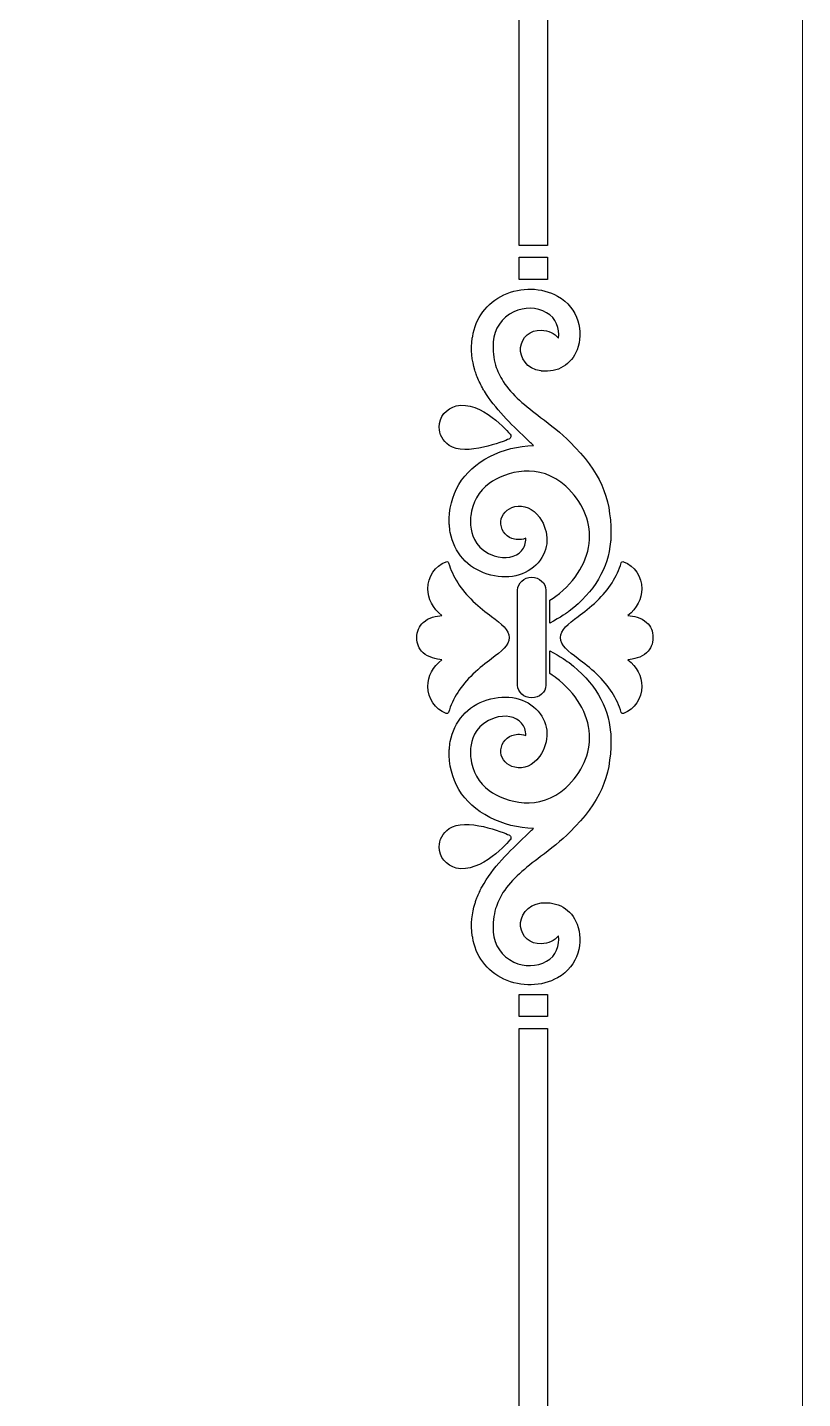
# Model space of a CAD drawing. Header units: millimetres. Extents: x -104 to 608, y -149 to 152.
# Drawn here: x 84.95 to 111.1, y 50.11 to 96.33 of the extents above; entities that cross this region are included whole.
import ezdxf

# ---------------------------------------------------------------- set-up
doc = ezdxf.new("R2010")
doc.units = ezdxf.units.MM
doc.header["$MEASUREMENT"] = 0
doc.layers.add('layer 1', color=7, linetype='Continuous')

msp = doc.modelspace()

# ---------------------------------------------------------------- linework, layer by layer
at = {"layer": 'layer 1', "color": 250, "lineweight": 20}
msp.add_open_spline([(111.1035, 148.0591), (111.1035, 148.0591), (103.1622, 148.0591), (103.1622, 148.0591), (103.1622, 148.0591), (103.1622, 148.0591), (103.1622, 144.1262), (103.1622, 144.1262), (103.1622, 144.1262), (103.1622, 144.1262), (111.1035, 144.1262), (111.1035, 144.1262), (111.1035, 144.1262), (111.1035, 144.1262), (111.1035, -0.7195), (111.1035, -0.7195), (111.1035, -0.7195), (111.1035, -0.7195), (16.1756, -0.8159), (16.1756, -0.8159), (16.1756, -0.8159), (15.6256, -0.8164), (15.1756, -0.3667), (15.1756, 0.1841), (15.1756, 0.1841), (15.1756, 0.1841), (15.1756, 3.0663), (15.1756, 3.0663), (15.1756, 3.0663), (15.1756, 3.0663), (-2.8885, 3.0663), (-2.8885, 3.0663), (-2.8885, 3.0663), (-2.8885, 3.0663), (-2.8885, 0.1841), (-2.8885, 0.1841), (-2.8885, 0.1841), (-2.8885, -0.366), (-3.3384, -0.8159), (-3.8885, -0.8159), (-3.8885, -0.8159), (-3.8885, -0.8159), (-98.8636, -0.8159), (-98.8636, -0.8159), (-98.8636, -0.8159), (-98.8636, -0.8159), (-98.8636, 144.1262), (-98.8636, 144.1262), (-98.8636, 144.1262), (-98.8636, 144.1262), (-90.9097, 144.1262), (-90.9097, 144.1262), (-90.9097, 144.1262), (-90.9097, 144.1262), (-90.9097, 148.0591), (-90.9097, 148.0591), (-90.9097, 148.0591), (-90.9097, 148.0591), (-98.8636, 148.0591), (-98.8636, 148.0591), (-98.8636, 148.0591), (-98.8636, 148.0591), (-98.8636, 151.8279), (-98.8636, 151.8279), (-98.8636, 151.8279), (-98.8636, 151.8279), (111.1035, 151.9243), (111.1035, 151.9243), (111.1035, 151.9243), (111.1035, 151.9243), (111.1035, 148.0591), (111.1035, 148.0591)], degree=3, knots=[0, 0, 0, 0, 0.0526316, 0.0526316, 0.0526316, 0.0526316, 0.1052632, 0.1052632, 0.1052632, 0.1052632, 0.1578947, 0.1578947, 0.1578947, 0.1578947, 0.2105263, 0.2105263, 0.2105263, 0.2105263, 0.2631579, 0.2631579, 0.2631579, 0.2631579, 0.3157895, 0.3157895, 0.3157895, 0.3157895, 0.3684211, 0.3684211, 0.3684211, 0.3684211, 0.4210526, 0.4210526, 0.4210526, 0.4210526, 0.4736842, 0.4736842, 0.4736842, 0.4736842, 0.5263158, 0.5263158, 0.5263158, 0.5263158, 0.5789474, 0.5789474, 0.5789474, 0.5789474, 0.6315789, 0.6315789, 0.6315789, 0.6315789, 0.6842105, 0.6842105, 0.6842105, 0.6842105, 0.7368421, 0.7368421, 0.7368421, 0.7368421, 0.7894737, 0.7894737, 0.7894737, 0.7894737, 0.8421053, 0.8421053, 0.8421053, 0.8421053, 0.8947368, 0.8947368, 0.8947368, 0.8947368, 1, 1, 1, 1], dxfattribs=at)
at = {"layer": 'layer 1'}
for points, knots in [([(101.984, 114.0696), (101.2478, 113.497), (101.2888, 112.431), (101.323, 112.0929), (101.323, 112.0929), (100.8987, 112.2873), (100.5179, 112.3235), (100.1898, 112.1991), (100.1898, 112.1991), (99.6106, 111.9799), (99.4123, 111.3477), (99.4044, 111.3207), (99.4044, 111.3207), (99.3982, 111.3012), (99.404, 111.2826), (99.4182, 111.2692), (99.4182, 111.2692), (99.4323, 111.2557), (99.4533, 111.2497), (99.4737, 111.253), (99.4737, 111.253), (99.4793, 111.2542), (100.038, 111.3494), (100.7794, 110.8216), (100.7794, 110.8216), (101.3478, 110.4169), (101.5055, 109.6386), (101.5461, 109.1317), (101.5461, 109.1317), (101.5461, 109.1317), (101.5461, 88.9794), (101.5461, 88.9794), (101.5461, 88.9794), (101.5461, 88.9794), (102.4995, 88.9794), (102.4995, 88.9794), (102.4995, 88.9794), (102.4995, 88.9794), (102.4995, 109.1455), (102.4995, 109.1455), (102.4995, 109.1455), (102.5417, 109.6525), (102.7028, 110.4207), (103.2661, 110.8216), (103.2661, 110.8216), (104.0077, 111.3494), (104.5662, 111.2542), (104.5717, 111.253), (104.5717, 111.253), (104.5923, 111.2497), (104.6133, 111.2557), (104.6272, 111.2692), (104.6272, 111.2692), (104.6379, 111.2798), (104.6436, 111.2927), (104.6436, 111.3064), (104.6436, 111.3064), (104.6436, 111.3114), (104.6425, 111.3161), (104.6411, 111.3207), (104.6411, 111.3207), (104.6333, 111.3477), (104.435, 111.9799), (103.8559, 112.1991), (103.8559, 112.1991), (103.5278, 112.3235), (103.1468, 112.2873), (102.7224, 112.0929), (102.7224, 112.0929), (102.7573, 112.431), (102.7983, 113.497), (102.0615, 114.0696), (102.0615, 114.0696), (102.0391, 114.0869), (102.0064, 114.0869), (101.984, 114.0696)], [0, 0, 0, 0, 0.05, 0.05, 0.05, 0.05, 0.1, 0.1, 0.1, 0.1, 0.15, 0.15, 0.15, 0.15, 0.2, 0.2, 0.2, 0.2, 0.25, 0.25, 0.25, 0.25, 0.3, 0.3, 0.3, 0.3, 0.35, 0.35, 0.35, 0.35, 0.4, 0.4, 0.4, 0.4, 0.45, 0.45, 0.45, 0.45, 0.5, 0.5, 0.5, 0.5, 0.55, 0.55, 0.55, 0.55, 0.6, 0.6, 0.6, 0.6, 0.65, 0.65, 0.65, 0.65, 0.7, 0.7, 0.7, 0.7, 0.75, 0.75, 0.75, 0.75, 0.8, 0.8, 0.8, 0.8, 0.85, 0.85, 0.85, 0.85, 0.9, 0.9, 0.9, 0.9, 1, 1, 1, 1]), ([(102.4995, 87.8315), (102.4995, 87.8315), (102.4995, 88.5819), (102.4995, 88.5819), (102.4995, 88.5819), (102.4995, 88.5819), (101.5461, 88.5819), (101.5461, 88.5819), (101.5461, 88.5819), (101.5461, 88.5819), (101.5461, 87.8315), (101.5461, 87.8315), (101.5461, 87.8315), (101.5461, 87.8315), (102.4995, 87.8315), (102.4995, 87.8315)], [0, 0, 0, 0, 0.2, 0.2, 0.2, 0.2, 0.4, 0.4, 0.4, 0.4, 0.6, 0.6, 0.6, 0.6, 1, 1, 1, 1]), ([(99.9728, 85.9122), (99.9667, 85.8934), (99.956, 85.8771), (99.9538, 85.8571), (99.9538, 85.8571), (99.9056, 85.4651), (99.9471, 85.1072), (100.0481, 84.7747), (100.0481, 84.7747), (100.0659, 84.7177), (100.083, 84.6607), (100.104, 84.6049), (100.104, 84.6049), (100.104, 84.6041), (100.1044, 84.6029), (100.105, 84.6023), (100.105, 84.6023), (100.1594, 84.4579), (100.2258, 84.3192), (100.3009, 84.1845), (100.3009, 84.1845), (100.314, 84.1617), (100.3269, 84.1384), (100.3405, 84.116), (100.3405, 84.116), (100.3498, 84.1009), (100.359, 84.0859), (100.3679, 84.0708), (100.3679, 84.0708), (100.7283, 83.476), (101.2585, 82.9672), (101.7538, 82.4935), (101.7538, 82.4935), (101.8441, 82.4069), (101.9329, 82.3216), (102.02, 82.2368), (102.02, 82.2368), (101.5176, 82.2209), (101.0015, 82.0985), (100.5472, 81.8643), (100.5472, 81.8643), (99.6304, 81.393), (99.1516, 80.5864), (99.1805, 79.5922), (99.1805, 79.5922), (99.1809, 79.5825), (99.186, 79.5746), (99.1874, 79.5651), (99.1874, 79.5651), (99.1926, 79.4782), (99.1999, 79.3912), (99.2158, 79.3054), (99.2158, 79.3054), (99.3434, 78.6254), (99.7969, 78.1143), (100.4606, 77.9035), (100.4606, 77.9035), (101.1318, 77.6906), (101.7914, 77.838), (102.1829, 78.288), (102.1829, 78.288), (102.5576, 78.7199), (102.5776, 79.3137), (102.2346, 79.8035), (102.2346, 79.8035), (102.2313, 79.8082), (102.2275, 79.8128), (102.2243, 79.8177), (102.2243, 79.8177), (102.0111, 80.1136), (101.7017, 80.2478), (101.3944, 80.1778), (101.3944, 80.1778), (101.1313, 80.1169), (100.9414, 79.915), (100.9214, 79.6742), (100.9214, 79.6742), (100.9074, 79.4275), (101.056, 79.19), (101.2981, 79.1017), (101.2981, 79.1017), (101.4005, 79.0645), (101.5644, 79.0355), (101.7625, 79.1085), (101.7625, 79.1085), (101.7748, 78.9395), (101.71, 78.792), (101.6216, 78.6899), (101.6216, 78.6899), (101.4219, 78.4607), (101.0764, 78.3958), (100.6972, 78.5162), (100.6972, 78.5162), (100.1343, 78.6948), (99.9694, 79.1554), (99.9211, 79.4139), (99.9211, 79.4139), (99.9039, 79.5052), (99.8987, 79.5978), (99.8987, 79.6904), (99.8987, 79.6904), (99.8987, 79.7487), (99.8997, 79.8069), (99.906, 79.8643), (99.906, 79.8643), (99.9546, 80.2964), (100.1795, 80.7059), (100.5319, 80.9602), (100.5319, 80.9602), (101.0922, 81.3658), (102.2437, 81.6752), (103.1191, 80.8633), (103.1191, 80.8633), (103.6665, 80.3552), (103.9466, 79.7174), (103.9128, 79.065), (103.9128, 79.065), (103.8747, 78.3615), (103.4686, 77.6812), (102.7755, 77.1536), (102.7755, 77.1536), (102.7335, 77.1232), (102.6618, 77.0741), (102.5748, 77.0192), (102.5748, 77.0192), (102.5748, 77.0192), (102.5748, 76.2516), (102.5748, 76.2516), (102.5748, 76.2516), (102.9267, 76.4345), (103.2084, 76.6374), (103.2288, 76.6524), (103.2288, 76.6524), (104.0687, 77.291), (104.5606, 78.1202), (104.622, 78.9914), (104.622, 78.9914), (104.6234, 79.003), (104.63, 79.0125), (104.6304, 79.0245), (104.6304, 79.0245), (104.6331, 79.1098), (104.6347, 79.1926), (104.6347, 79.2732), (104.6347, 79.2732), (104.6347, 80.5365), (104.2696, 81.3381), (103.2647, 82.3487), (103.2647, 82.3487), (102.9552, 82.6595), (102.6041, 82.9266), (102.2649, 83.1852), (102.2649, 83.1852), (101.7585, 83.5709), (101.2985, 83.9326), (101.0011, 84.3935), (101.0011, 84.3935), (100.8963, 84.5693), (100.8059, 84.7501), (100.7463, 84.9412), (100.7463, 84.9412), (100.6793, 85.1744), (100.6472, 85.4319), (100.6662, 85.7287), (100.6662, 85.7287), (100.6972, 86.1705), (100.9563, 86.5483), (101.3605, 86.7397), (101.3605, 86.7397), (101.7235, 86.9118), (102.1274, 86.9024), (102.4686, 86.714), (102.4686, 86.714), (102.789, 86.5373), (102.9114, 86.1693), (102.868, 85.8571), (102.868, 85.8571), (102.7406, 86.0177), (102.5306, 86.1182), (102.2792, 86.1259), (102.2792, 86.1259), (101.9129, 86.1376), (101.6234, 85.8905), (101.5911, 85.5386), (101.5911, 85.5386), (101.5562, 85.1997), (101.7904, 84.8141), (102.2774, 84.751), (102.2774, 84.751), (102.284, 84.7501), (102.2905, 84.7492), (102.2968, 84.7488), (102.2968, 84.7488), (102.8425, 84.6877), (103.3025, 84.9613), (103.4979, 85.466), (103.4979, 85.466), (103.7231, 86.049), (103.5399, 86.8821), (102.8401, 87.2684), (102.8401, 87.2684), (102.2881, 87.5732), (101.6113, 87.5902), (101.0294, 87.3151), (101.0294, 87.3151), (100.4471, 87.0394), (100.0632, 86.5209), (99.9728, 85.9122)], [0, 0, 0, 0, 0.0188679, 0.0188679, 0.0188679, 0.0188679, 0.0377358, 0.0377358, 0.0377358, 0.0377358, 0.0566038, 0.0566038, 0.0566038, 0.0566038, 0.0754717, 0.0754717, 0.0754717, 0.0754717, 0.0943396, 0.0943396, 0.0943396, 0.0943396, 0.1132075, 0.1132075, 0.1132075, 0.1132075, 0.1320755, 0.1320755, 0.1320755, 0.1320755, 0.1509434, 0.1509434, 0.1509434, 0.1509434, 0.1698113, 0.1698113, 0.1698113, 0.1698113, 0.1886792, 0.1886792, 0.1886792, 0.1886792, 0.2075472, 0.2075472, 0.2075472, 0.2075472, 0.2264151, 0.2264151, 0.2264151, 0.2264151, 0.245283, 0.245283, 0.245283, 0.245283, 0.2641509, 0.2641509, 0.2641509, 0.2641509, 0.2830189, 0.2830189, 0.2830189, 0.2830189, 0.3018868, 0.3018868, 0.3018868, 0.3018868, 0.3207547, 0.3207547, 0.3207547, 0.3207547, 0.3396226, 0.3396226, 0.3396226, 0.3396226, 0.3584906, 0.3584906, 0.3584906, 0.3584906, 0.3773585, 0.3773585, 0.3773585, 0.3773585, 0.3962264, 0.3962264, 0.3962264, 0.3962264, 0.4150943, 0.4150943, 0.4150943, 0.4150943, 0.4339623, 0.4339623, 0.4339623, 0.4339623, 0.4528302, 0.4528302, 0.4528302, 0.4528302, 0.4716981, 0.4716981, 0.4716981, 0.4716981, 0.490566, 0.490566, 0.490566, 0.490566, 0.509434, 0.509434, 0.509434, 0.509434, 0.5283019, 0.5283019, 0.5283019, 0.5283019, 0.5471698, 0.5471698, 0.5471698, 0.5471698, 0.5660377, 0.5660377, 0.5660377, 0.5660377, 0.5849057, 0.5849057, 0.5849057, 0.5849057, 0.6037736, 0.6037736, 0.6037736, 0.6037736, 0.6226415, 0.6226415, 0.6226415, 0.6226415, 0.6415094, 0.6415094, 0.6415094, 0.6415094, 0.6603774, 0.6603774, 0.6603774, 0.6603774, 0.6792453, 0.6792453, 0.6792453, 0.6792453, 0.6981132, 0.6981132, 0.6981132, 0.6981132, 0.7169811, 0.7169811, 0.7169811, 0.7169811, 0.7358491, 0.7358491, 0.7358491, 0.7358491, 0.754717, 0.754717, 0.754717, 0.754717, 0.7735849, 0.7735849, 0.7735849, 0.7735849, 0.7924528, 0.7924528, 0.7924528, 0.7924528, 0.8113208, 0.8113208, 0.8113208, 0.8113208, 0.8301887, 0.8301887, 0.8301887, 0.8301887, 0.8490566, 0.8490566, 0.8490566, 0.8490566, 0.8679245, 0.8679245, 0.8679245, 0.8679245, 0.8867925, 0.8867925, 0.8867925, 0.8867925, 0.9056604, 0.9056604, 0.9056604, 0.9056604, 0.9245283, 0.9245283, 0.9245283, 0.9245283, 0.9433962, 0.9433962, 0.9433962, 0.9433962, 0.9622642, 0.9622642, 0.9622642, 0.9622642, 1, 1, 1, 1]), ([(101.2592, 82.5252), (101.2616, 82.5337), (101.2626, 82.5423), (101.2626, 82.5511), (101.2626, 82.5511), (101.2626, 82.5747), (101.2543, 82.5979), (101.238, 82.6169), (101.238, 82.6169), (101.198, 82.6644), (100.2492, 83.7716), (99.421, 83.5713), (99.421, 83.5713), (99.0808, 83.4895), (98.8431, 83.1971), (98.8431, 82.8599), (98.8431, 82.8599), (98.8431, 82.6198), (98.9632, 82.401), (99.1805, 82.2431), (99.1805, 82.2431), (99.7224, 81.8492), (101.0449, 82.39), (101.1939, 82.453), (101.1939, 82.453), (101.2264, 82.467), (101.2505, 82.4932), (101.2592, 82.5252)], [0, 0, 0, 0, 0.125, 0.125, 0.125, 0.125, 0.25, 0.25, 0.25, 0.25, 0.375, 0.375, 0.375, 0.375, 0.5, 0.5, 0.5, 0.5, 0.625, 0.625, 0.625, 0.625, 0.75, 0.75, 0.75, 0.75, 1, 1, 1, 1]), ([(99.1603, 73.2427), (99.2964, 73.7043), (99.5734, 74.1377), (99.9829, 74.5306), (99.9829, 74.5306), (100.2032, 74.7419), (100.4196, 74.9051), (100.611, 75.0487), (100.611, 75.0487), (100.9543, 75.3068), (101.203, 75.4931), (101.203, 75.7626), (101.203, 75.7626), (101.203, 76.0305), (100.9543, 76.2174), (100.611, 76.4758), (100.611, 76.4758), (100.4196, 76.62), (100.2032, 76.783), (99.9829, 76.9938), (99.9829, 76.9938), (99.5734, 77.3868), (99.2964, 77.8202), (99.1603, 78.2826), (99.1603, 78.2826), (99.1559, 78.2972), (99.1446, 78.3098), (99.1292, 78.3171), (99.1292, 78.3171), (99.1133, 78.3237), (99.0957, 78.3243), (99.0798, 78.318), (99.0798, 78.318), (98.7046, 78.1761), (98.4621, 77.8186), (98.4621, 77.407), (98.4621, 77.407), (98.4621, 77.064), (98.6327, 76.7435), (98.9356, 76.5093), (98.9356, 76.5093), (98.748, 76.4927), (98.4878, 76.4386), (98.3048, 76.2755), (98.3048, 76.2755), (98.1619, 76.1479), (98.0888, 75.9752), (98.0878, 75.7592), (98.0878, 75.7592), (98.0878, 75.5484), (98.1596, 75.3775), (98.3016, 75.2505), (98.3016, 75.2505), (98.4851, 75.0863), (98.7472, 75.0322), (98.9356, 75.0158), (98.9356, 75.0158), (98.6327, 74.7813), (98.4621, 74.4614), (98.4621, 74.1182), (98.4621, 74.1182), (98.4621, 73.7062), (98.7046, 73.3484), (99.0798, 73.2066), (99.0798, 73.2066), (99.0957, 73.2006), (99.1133, 73.2015), (99.1292, 73.2084), (99.1292, 73.2084), (99.1446, 73.215), (99.1559, 73.2276), (99.1603, 73.2427)], [0, 0, 0, 0, 0.0526316, 0.0526316, 0.0526316, 0.0526316, 0.1052632, 0.1052632, 0.1052632, 0.1052632, 0.1578947, 0.1578947, 0.1578947, 0.1578947, 0.2105263, 0.2105263, 0.2105263, 0.2105263, 0.2631579, 0.2631579, 0.2631579, 0.2631579, 0.3157895, 0.3157895, 0.3157895, 0.3157895, 0.3684211, 0.3684211, 0.3684211, 0.3684211, 0.4210526, 0.4210526, 0.4210526, 0.4210526, 0.4736842, 0.4736842, 0.4736842, 0.4736842, 0.5263158, 0.5263158, 0.5263158, 0.5263158, 0.5789474, 0.5789474, 0.5789474, 0.5789474, 0.6315789, 0.6315789, 0.6315789, 0.6315789, 0.6842105, 0.6842105, 0.6842105, 0.6842105, 0.7368421, 0.7368421, 0.7368421, 0.7368421, 0.7894737, 0.7894737, 0.7894737, 0.7894737, 0.8421053, 0.8421053, 0.8421053, 0.8421053, 0.8947368, 0.8947368, 0.8947368, 0.8947368, 1, 1, 1, 1]), ([(104.9824, 78.2826), (104.8463, 77.8202), (104.5695, 77.3868), (104.1598, 76.9938), (104.1598, 76.9938), (103.9397, 76.783), (103.7231, 76.62), (103.532, 76.4758), (103.532, 76.4758), (103.1884, 76.2172), (102.9398, 76.0305), (102.9398, 75.7626), (102.9398, 75.7626), (102.9398, 75.4931), (103.1884, 75.3068), (103.532, 75.0485), (103.532, 75.0485), (103.7231, 74.9049), (103.9397, 74.7419), (104.1598, 74.5306), (104.1598, 74.5306), (104.5695, 74.1377), (104.8463, 73.7043), (104.9824, 73.2427), (104.9824, 73.2427), (104.987, 73.2276), (104.9983, 73.215), (105.0135, 73.2084), (105.0135, 73.2084), (105.0294, 73.2015), (105.047, 73.2006), (105.0629, 73.2064), (105.0629, 73.2064), (105.4381, 73.3484), (105.6806, 73.7062), (105.6806, 74.1182), (105.6806, 74.1182), (105.6806, 74.4614), (105.5102, 74.7817), (105.2073, 75.0158), (105.2073, 75.0158), (105.3947, 75.0322), (105.6551, 75.086), (105.838, 75.2492), (105.838, 75.2492), (105.9808, 75.3775), (106.0539, 75.5497), (106.0549, 75.7623), (106.0549, 75.7623), (106.0549, 75.7623), (106.0549, 75.7661), (106.0549, 75.7661), (106.0549, 75.7661), (106.0549, 75.9765), (105.9832, 76.1476), (105.8413, 76.2747), (105.8413, 76.2747), (105.6579, 76.4386), (105.3957, 76.4927), (105.2073, 76.5093), (105.2073, 76.5093), (105.5102, 76.7435), (105.6806, 77.064), (105.6806, 77.407), (105.6806, 77.407), (105.6806, 77.8186), (105.4381, 78.1761), (105.0629, 78.318), (105.0629, 78.318), (105.047, 78.3243), (105.0294, 78.3239), (105.0135, 78.3171), (105.0135, 78.3171), (104.9983, 78.3098), (104.987, 78.2973), (104.9824, 78.2826)], [0, 0, 0, 0, 0.05, 0.05, 0.05, 0.05, 0.1, 0.1, 0.1, 0.1, 0.15, 0.15, 0.15, 0.15, 0.2, 0.2, 0.2, 0.2, 0.25, 0.25, 0.25, 0.25, 0.3, 0.3, 0.3, 0.3, 0.35, 0.35, 0.35, 0.35, 0.4, 0.4, 0.4, 0.4, 0.45, 0.45, 0.45, 0.45, 0.5, 0.5, 0.5, 0.5, 0.55, 0.55, 0.55, 0.55, 0.6, 0.6, 0.6, 0.6, 0.65, 0.65, 0.65, 0.65, 0.7, 0.7, 0.7, 0.7, 0.75, 0.75, 0.75, 0.75, 0.8, 0.8, 0.8, 0.8, 0.85, 0.85, 0.85, 0.85, 0.9, 0.9, 0.9, 0.9, 1, 1, 1, 1]), ([(101.4883, 74.16), (101.4883, 73.9221), (101.7015, 73.7288), (101.9636, 73.7288), (101.9636, 73.7288), (102.2257, 73.7288), (102.4391, 73.9221), (102.4391, 74.16), (102.4391, 74.16), (102.4391, 74.16), (102.4391, 74.6308), (102.4391, 74.6308), (102.4391, 74.6308), (102.4391, 74.6308), (102.4391, 75.3823), (102.4391, 75.3823), (102.4391, 75.3823), (102.4391, 75.3823), (102.4391, 76.1834), (102.4391, 76.1834), (102.4391, 76.1834), (102.4391, 76.1834), (102.4391, 76.9354), (102.4391, 76.9354), (102.4391, 76.9354), (102.4391, 76.9354), (102.4391, 77.3649), (102.4391, 77.3649), (102.4391, 77.3649), (102.4391, 77.6027), (102.2257, 77.7961), (101.9636, 77.7961), (101.9636, 77.7961), (101.7015, 77.7961), (101.4883, 77.6027), (101.4883, 77.3649), (101.4883, 77.3649), (101.4883, 77.3649), (101.4883, 74.16), (101.4883, 74.16)], [0, 0, 0, 0, 0.0909091, 0.0909091, 0.0909091, 0.0909091, 0.1818182, 0.1818182, 0.1818182, 0.1818182, 0.2727273, 0.2727273, 0.2727273, 0.2727273, 0.3636364, 0.3636364, 0.3636364, 0.3636364, 0.4545455, 0.4545455, 0.4545455, 0.4545455, 0.5454545, 0.5454545, 0.5454545, 0.5454545, 0.6363636, 0.6363636, 0.6363636, 0.6363636, 0.7272727, 0.7272727, 0.7272727, 0.7272727, 0.8181818, 0.8181818, 0.8181818, 0.8181818, 1, 1, 1, 1]), ([(103.2233, 74.9185), (103.207, 74.9304), (102.9263, 75.1323), (102.5748, 75.3148), (102.5748, 75.3148), (102.5748, 75.3148), (102.5748, 74.5472), (102.5748, 74.5472), (102.5748, 74.5472), (102.6931, 74.472), (102.7698, 74.4166), (102.7698, 74.4166), (102.7698, 74.4166), (103.4686, 73.885), (103.8747, 73.2049), (103.9128, 72.5012), (103.9128, 72.5012), (103.9476, 71.8484), (103.6665, 71.211), (103.1191, 70.7032), (103.1191, 70.7032), (102.2437, 69.8914), (101.0922, 70.1998), (100.5319, 70.6055), (100.5319, 70.6055), (100.1802, 70.86), (99.9556, 71.2676), (99.9066, 71.6988), (99.9066, 71.6988), (99.8993, 71.7636), (99.8973, 71.8291), (99.8981, 71.895), (99.8981, 71.895), (99.8993, 71.9808), (99.9052, 72.0669), (99.9211, 72.1522), (99.9211, 72.1522), (99.9694, 72.411), (100.1343, 72.8715), (100.6972, 73.0501), (100.6972, 73.0501), (101.0764, 73.171), (101.4219, 73.106), (101.6216, 72.8762), (101.6216, 72.8762), (101.71, 72.7739), (101.7732, 72.6282), (101.7625, 72.4578), (101.7625, 72.4578), (101.5644, 72.5313), (101.4005, 72.5018), (101.2981, 72.4645), (101.2981, 72.4645), (101.0564, 72.3768), (100.9066, 72.1392), (100.9214, 71.8917), (100.9214, 71.8917), (100.9414, 71.6512), (101.1313, 71.4489), (101.3944, 71.389), (101.3944, 71.389), (101.7017, 71.318), (102.0111, 71.4526), (102.2243, 71.7488), (102.2243, 71.7488), (102.2275, 71.753), (102.2313, 71.758), (102.2346, 71.7633), (102.2346, 71.7633), (102.5776, 72.2532), (102.5578, 72.8469), (102.1829, 73.2783), (102.1829, 73.2783), (101.7914, 73.7288), (101.1318, 73.8757), (100.4606, 73.6627), (100.4606, 73.6627), (99.7969, 73.452), (99.3434, 72.9411), (99.2158, 72.261), (99.2158, 72.261), (99.1999, 72.1748), (99.1926, 72.0882), (99.1874, 72.0011), (99.1874, 72.0011), (99.186, 71.9918), (99.1807, 71.9837), (99.1805, 71.974), (99.1805, 71.974), (99.1516, 70.9748), (99.6304, 70.1737), (100.5472, 69.7015), (100.5472, 69.7015), (101.0015, 69.4677), (101.5176, 69.3453), (102.02, 69.3296), (102.02, 69.3296), (101.9329, 69.2448), (101.8441, 69.159), (101.7536, 69.0727), (101.7536, 69.0727), (101.2194, 68.5616), (100.6445, 68.0115), (100.2864, 67.3547), (100.2864, 67.3547), (100.2567, 67.3002), (100.227, 67.2454), (100.2005, 67.1892), (100.2005, 67.1892), (100.1999, 67.1879), (100.1995, 67.1872), (100.1989, 67.1857), (100.1989, 67.1857), (100.1678, 67.1199), (100.1398, 67.0527), (100.1133, 66.9847), (100.1133, 66.9847), (100.1067, 66.9665), (100.0998, 66.9484), (100.0933, 66.9297), (100.0933, 66.9297), (100.0788, 66.8888), (100.0659, 66.8469), (100.0528, 66.8055), (100.0528, 66.8055), (99.9484, 66.4693), (99.9052, 66.1068), (99.9536, 65.7088), (99.9536, 65.7088), (99.956, 65.6893), (99.9667, 65.6728), (99.9728, 65.6547), (99.9728, 65.6547), (100.0632, 65.0454), (100.4471, 64.527), (101.0294, 64.2511), (101.0294, 64.2511), (101.6113, 63.9756), (102.2881, 63.9932), (102.8401, 64.2975), (102.8401, 64.2975), (103.5399, 64.6838), (103.7231, 65.5178), (103.4979, 66.1008), (103.4979, 66.1008), (103.3009, 66.6077), (102.8373, 66.8816), (102.2871, 66.8165), (102.2871, 66.8165), (101.7938, 66.7573), (101.5586, 66.3653), (101.5911, 66.0282), (101.5911, 66.0282), (101.6234, 65.6757), (101.9129, 65.4286), (102.2792, 65.44), (102.2792, 65.44), (102.5306, 65.4484), (102.7406, 65.5486), (102.868, 65.7088), (102.868, 65.7088), (102.911, 65.397), (102.789, 65.0288), (102.4686, 64.8519), (102.4686, 64.8519), (102.1274, 64.6638), (101.7235, 64.6546), (101.3605, 64.8265), (101.3605, 64.8265), (100.9563, 65.0175), (100.6972, 65.3955), (100.6662, 65.8376), (100.6662, 65.8376), (100.6476, 66.1373), (100.6799, 66.397), (100.7479, 66.6315), (100.7479, 66.6315), (100.8063, 66.8175), (100.8939, 66.994), (100.9959, 67.1656), (100.9959, 67.1656), (101.2929, 67.6303), (101.7546, 67.9928), (102.2649, 68.381), (102.2649, 68.381), (102.6041, 68.6391), (102.9552, 68.9067), (103.2647, 69.2179), (103.2647, 69.2179), (104.2696, 70.2278), (104.6347, 71.0297), (104.6347, 72.2931), (104.6347, 72.2931), (104.6347, 72.3741), (104.6331, 72.457), (104.6304, 72.5416), (104.6304, 72.5416), (104.63, 72.5532), (104.6234, 72.5634), (104.622, 72.5748), (104.622, 72.5748), (104.5606, 73.4455), (104.0687, 74.2754), (103.2233, 74.9185)], [0, 0, 0, 0, 0.0192308, 0.0192308, 0.0192308, 0.0192308, 0.0384615, 0.0384615, 0.0384615, 0.0384615, 0.0576923, 0.0576923, 0.0576923, 0.0576923, 0.0769231, 0.0769231, 0.0769231, 0.0769231, 0.0961538, 0.0961538, 0.0961538, 0.0961538, 0.1153846, 0.1153846, 0.1153846, 0.1153846, 0.1346154, 0.1346154, 0.1346154, 0.1346154, 0.1538462, 0.1538462, 0.1538462, 0.1538462, 0.1730769, 0.1730769, 0.1730769, 0.1730769, 0.1923077, 0.1923077, 0.1923077, 0.1923077, 0.2115385, 0.2115385, 0.2115385, 0.2115385, 0.2307692, 0.2307692, 0.2307692, 0.2307692, 0.25, 0.25, 0.25, 0.25, 0.2692308, 0.2692308, 0.2692308, 0.2692308, 0.2884615, 0.2884615, 0.2884615, 0.2884615, 0.3076923, 0.3076923, 0.3076923, 0.3076923, 0.3269231, 0.3269231, 0.3269231, 0.3269231, 0.3461538, 0.3461538, 0.3461538, 0.3461538, 0.3653846, 0.3653846, 0.3653846, 0.3653846, 0.3846154, 0.3846154, 0.3846154, 0.3846154, 0.4038462, 0.4038462, 0.4038462, 0.4038462, 0.4230769, 0.4230769, 0.4230769, 0.4230769, 0.4423077, 0.4423077, 0.4423077, 0.4423077, 0.4615385, 0.4615385, 0.4615385, 0.4615385, 0.4807692, 0.4807692, 0.4807692, 0.4807692, 0.5, 0.5, 0.5, 0.5, 0.5192308, 0.5192308, 0.5192308, 0.5192308, 0.5384615, 0.5384615, 0.5384615, 0.5384615, 0.5576923, 0.5576923, 0.5576923, 0.5576923, 0.5769231, 0.5769231, 0.5769231, 0.5769231, 0.5961538, 0.5961538, 0.5961538, 0.5961538, 0.6153846, 0.6153846, 0.6153846, 0.6153846, 0.6346154, 0.6346154, 0.6346154, 0.6346154, 0.6538462, 0.6538462, 0.6538462, 0.6538462, 0.6730769, 0.6730769, 0.6730769, 0.6730769, 0.6923077, 0.6923077, 0.6923077, 0.6923077, 0.7115385, 0.7115385, 0.7115385, 0.7115385, 0.7307692, 0.7307692, 0.7307692, 0.7307692, 0.75, 0.75, 0.75, 0.75, 0.7692308, 0.7692308, 0.7692308, 0.7692308, 0.7884615, 0.7884615, 0.7884615, 0.7884615, 0.8076923, 0.8076923, 0.8076923, 0.8076923, 0.8269231, 0.8269231, 0.8269231, 0.8269231, 0.8461538, 0.8461538, 0.8461538, 0.8461538, 0.8653846, 0.8653846, 0.8653846, 0.8653846, 0.8846154, 0.8846154, 0.8846154, 0.8846154, 0.9038462, 0.9038462, 0.9038462, 0.9038462, 0.9230769, 0.9230769, 0.9230769, 0.9230769, 0.9423077, 0.9423077, 0.9423077, 0.9423077, 0.9615385, 0.9615385, 0.9615385, 0.9615385, 1, 1, 1, 1]), ([(101.238, 68.9492), (101.2543, 68.9684), (101.2626, 68.9915), (101.2626, 69.0153), (101.2626, 69.0153), (101.2626, 69.0235), (101.2616, 69.0322), (101.2594, 69.041), (101.2594, 69.041), (101.2505, 69.0727), (101.2264, 69.0998), (101.1937, 69.1131), (101.1937, 69.1131), (101.0449, 69.1762), (99.7222, 69.7172), (99.1805, 69.3237), (99.1805, 69.3237), (98.9632, 69.1656), (98.8431, 68.9464), (98.8431, 68.706), (98.8431, 68.706), (98.8431, 68.3697), (99.0808, 68.0769), (99.421, 67.9946), (99.421, 67.9946), (100.2492, 67.7951), (101.198, 68.902), (101.238, 68.9492)], [0, 0, 0, 0, 0.125, 0.125, 0.125, 0.125, 0.25, 0.25, 0.25, 0.25, 0.375, 0.375, 0.375, 0.375, 0.5, 0.5, 0.5, 0.5, 0.625, 0.625, 0.625, 0.625, 0.75, 0.75, 0.75, 0.75, 1, 1, 1, 1]), ([(102.4995, 62.9843), (102.4995, 62.9843), (102.4995, 63.7348), (102.4995, 63.7348), (102.4995, 63.7348), (102.4995, 63.7348), (101.5461, 63.7348), (101.5461, 63.7348), (101.5461, 63.7348), (101.5461, 63.7348), (101.5461, 62.9843), (101.5461, 62.9843), (101.5461, 62.9843), (101.5461, 62.9843), (102.4995, 62.9843), (102.4995, 62.9843)], [0, 0, 0, 0, 0.2, 0.2, 0.2, 0.2, 0.4, 0.4, 0.4, 0.4, 0.6, 0.6, 0.6, 0.6, 1, 1, 1, 1]), ([(100.7794, 40.7447), (100.038, 40.2165), (99.4793, 40.312), (99.4737, 40.3127), (99.4737, 40.3127), (99.4533, 40.3165), (99.4321, 40.3105), (99.4184, 40.2967), (99.4184, 40.2967), (99.4038, 40.2833), (99.3982, 40.2638), (99.4044, 40.2457), (99.4044, 40.2457), (99.4123, 40.219), (99.6106, 39.586), (100.1896, 39.3672), (100.1896, 39.3672), (100.5179, 39.2429), (100.8987, 39.2786), (101.323, 39.4728), (101.323, 39.4728), (101.2886, 39.1352), (101.2476, 38.0692), (101.984, 37.4971), (101.984, 37.4971), (102.0064, 37.4795), (102.0391, 37.4795), (102.0615, 37.4971), (102.0615, 37.4971), (102.7983, 38.0692), (102.7573, 39.1352), (102.7224, 39.4728), (102.7224, 39.4728), (103.1468, 39.2786), (103.5278, 39.2429), (103.8559, 39.3672), (103.8559, 39.3672), (104.4348, 39.586), (104.6331, 40.219), (104.6411, 40.2457), (104.6411, 40.2457), (104.6427, 40.2501), (104.6436, 40.2554), (104.6436, 40.2597), (104.6436, 40.2597), (104.6436, 40.2733), (104.6379, 40.2866), (104.6272, 40.2967), (104.6272, 40.2967), (104.6133, 40.3105), (104.5923, 40.3165), (104.5719, 40.3127), (104.5719, 40.3127), (104.5662, 40.312), (104.0077, 40.2165), (103.2661, 40.7447), (103.2661, 40.7447), (102.699, 41.1477), (102.5403, 41.9226), (102.4993, 42.4301), (102.4993, 42.4301), (102.4993, 42.4301), (102.4993, 62.5872), (102.4993, 62.5872), (102.4993, 62.5872), (102.4993, 62.5872), (101.5461, 62.5872), (101.5461, 62.5872), (101.5461, 62.5872), (101.5461, 62.5872), (101.5461, 42.4301), (101.5461, 42.4301), (101.5461, 42.4301), (101.5051, 41.9229), (101.3464, 41.1485), (100.7794, 40.7447)], [0, 0, 0, 0, 0.05, 0.05, 0.05, 0.05, 0.1, 0.1, 0.1, 0.1, 0.15, 0.15, 0.15, 0.15, 0.2, 0.2, 0.2, 0.2, 0.25, 0.25, 0.25, 0.25, 0.3, 0.3, 0.3, 0.3, 0.35, 0.35, 0.35, 0.35, 0.4, 0.4, 0.4, 0.4, 0.45, 0.45, 0.45, 0.45, 0.5, 0.5, 0.5, 0.5, 0.55, 0.55, 0.55, 0.55, 0.6, 0.6, 0.6, 0.6, 0.65, 0.65, 0.65, 0.65, 0.7, 0.7, 0.7, 0.7, 0.75, 0.75, 0.75, 0.75, 0.8, 0.8, 0.8, 0.8, 0.85, 0.85, 0.85, 0.85, 0.9, 0.9, 0.9, 0.9, 1, 1, 1, 1])]:
    msp.add_open_spline(points, degree=3, knots=knots, dxfattribs=at)

doc.saveas('drawing.dxf')
